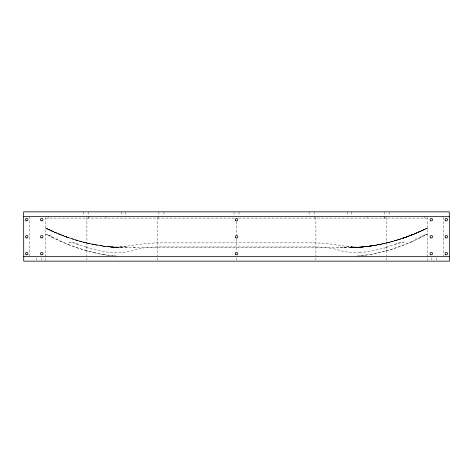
<?xml version="1.0" encoding="UTF-8"?>
<svg xmlns="http://www.w3.org/2000/svg" width="473" height="473" viewBox="0 0 473 473"><rect width="100%" height="100%" fill="white"/><g stroke="black" fill="none" stroke-linecap="round" stroke-linejoin="round"><path stroke-width="0.35" stroke-dasharray="2.37 1.77" d="M411.681 241.756L427.314 234.011L419.711 237.984M419.622 238.031C404.799 245.41 388.995 250.838 372.754 254.09A136.082 136.082 0 0 1 369.916 254.61L369.33 254.711M423.075 230.15L427.308 228.116L412.769 234.614M426.64 228.447L414.307 233.993M422.176 230.564L422.637 230.357M424.606 229.429L405.006 237.523M353.366 247.409C376.981 246.936 400.241 240.42 421.697 230.789M350.055 247.42C371.021 247.769 391.733 242.489 411.244 235.217L421.201 231.013C404.238 238.77 386.128 243.973 367.645 246.457M411.569 241.804L399.36 246.681L386.051 250.915L373.688 253.9L360.184 255.869L369.182 254.734M421.201 231.013L403.972 237.884L406.863 236.867L394.902 240.739M415.324 233.573C390.858 243.873 364.216 248.703 337.687 247.432M413.29 234.407C396.587 241.023 378.979 245.54 361.07 247.154A55.4 55.347 -4.7 0 1 357.771 247.273L348.956 246.729L325.808 243.353L313.682 242.838L156.072 242.868L146.151 243.477L118.64 247.273L107.608 246.746M411.983 234.927L402.978 238.221M420.361 236.535L427.29 234.017M416.423 237.949L415.495 238.274M403.871 242.235L403.085 242.489M398.792 239.58L394.571 240.834L399.076 239.486M387.162 247.338L386.163 247.616M386.122 247.627L371.719 251.057L360.13 252.683M387.777 242.637L390.586 241.922L386.051 243.057L390.326 241.993M382.828 243.784L383.905 243.548M379.594 244.458C367.355 247.101 354.827 247.698 342.34 247.432L132.925 247.432M379.541 244.47L362.696 247.018L351.161 247.391M372.009 245.812L368.739 246.309L373.096 245.635M354.425 247.338L365.458 246.746M126.315 246.439C106.514 248.674 86.719 243.707 68.006 237.505M121.904 246.965L115.294 247.284A55.4 55.347 4.7 0 1 111.995 247.16L101.056 245.818L115.294 247.332M364.364 246.853L359.971 247.225L351.161 246.965L359.971 247.225L351.161 247.267M360 252.688L352.267 252.617L344.527 251.642A52.574 52.568 -63.3 0 1 341.234 250.915C327.074 245.83 311.902 247.036 297.15 246.947L173.709 246.947C159.679 246.947 145.276 246.072 131.831 250.915A52.574 52.568 63.3 0 1 128.538 251.642C114.531 254.592 100.513 251.275 86.931 247.627M357.748 256.017L360 255.887L357.038 256.023M355.566 247.255L362.696 247.036L354.425 247.273L346.75 246.439M351.161 247.42L352.261 247.414M343.445 247.432L345.645 247.426M45.745 218.1L234.354 218.1M238.705 218.1L427.32 218.1M135.373 247.432L116.393 247.361M127.414 247.426L120.804 247.414M113.088 247.225L108.701 246.853L119.699 247.409M118.64 247.391L110.369 247.03L118.64 247.403C102.097 246.953 85.761 243.394 70.087 238.221M116.027 256.023L113.059 255.887L115.317 256.017M103.883 254.734L112.941 255.875M112.881 255.869L103.144 254.61A136.082 136.082 0 0 1 100.311 254.09L94.955 252.937M106.508 246.599L85.282 242.637L69.011 237.854M104.326 246.309C87.718 243.902 71.388 239.456 55.968 232.822M103.735 254.711L86.541 250.779M93.524 244.47L95.629 244.878M90.231 243.784L87.014 243.057M94.783 252.901L78.057 248.183M86.931 243.033L84.679 242.489M82.479 241.922L83.573 242.206M53.266 237.943L45.745 234.011L52.698 236.535M86.902 247.616L85.903 247.338M86.382 250.737L69.578 245.144M78.163 240.739L73.983 239.486M69.98 242.489L69.194 242.235M77.915 248.136L61.49 241.804M47.537 228.985L45.757 228.116L57.741 233.573L69.088 237.884L53.496 231.746M57.564 238.274L56.636 237.949M66.202 236.867L67.119 237.198M66.965 237.144L56.636 233.106M52.745 236.553L53.053 236.66M62.714 235.566L69.088 237.884M69.448 245.097L53.348 237.984M61.886 235.247L59.521 234.306M52.929 231.492L51.864 231.013L61.324 235.028L51.362 230.789M55.317 232.545L45.916 228.199L53.703 231.835L47.82 229.127M61.384 241.756L45.745 234.011M50.428 230.357L50.883 230.564M46.419 228.447L53.703 231.835M49.99 230.15L48.459 229.429M443.343 217.326L443.343 255.928M436.833 257.945L436.833 259.872M431.825 257.945L431.825 259.872M427.314 217.326L427.314 260.446M424.813 216.593L424.813 218.1M389.261 211.839L389.261 215.913M386.163 217.326L386.163 255.928M386.163 257.945L386.163 259.872M384.253 211.839L384.253 215.913M384.2 216.593L384.2 218.1M384.088 216.593L384.088 218.1M367.001 216.593L367.001 218.1M351.203 211.839L351.203 215.913M347.2 211.839L347.2 215.913M315.887 217.326L315.887 255.928M315.887 257.945L315.887 259.872M314.847 216.593L314.847 218.1M314.149 211.839L314.149 215.913M309.141 211.839L309.141 215.913M239.036 211.839L239.036 215.913M236.53 221.695L236.53 234.845M236.53 239.172L236.53 251.559M236.53 257.945L236.53 259.872M234.029 211.839L234.029 215.913M163.924 211.839L163.924 215.913M158.916 211.839L158.916 215.913M158.219 216.593L158.219 218.1M157.172 217.326L157.172 255.928M157.172 257.945L157.172 259.872M125.865 211.839L125.865 215.913M121.863 211.839L121.863 215.913M106.058 216.593L106.058 218.1M88.971 216.593L88.971 218.1M88.865 216.593L88.865 218.1M88.812 211.839L88.812 215.913M86.902 217.326L86.902 255.928M86.902 257.945L86.902 259.872M83.804 211.839L83.804 215.913M48.252 216.593L48.252 218.1M45.745 217.326L45.745 260.446M41.24 257.945L41.24 261.161M36.232 257.945L36.232 259.872M29.722 216.593L29.722 255.928M404.362 241.851A47.129 0.372 -19.1 0 1 401.577 242.826M401.104 242.129A42.203 0.97 -18 0 1 394.494 244.334M400.288 242.815A40.087 2.678 -16.1 0 1 386.867 246.888M71.488 242.826A47.129 0.372 19.1 0 1 68.703 241.851M78.571 244.334A42.203 0.97 18 0 1 71.955 242.129M86.198 246.888A40.087 2.678 16.1 0 1 72.771 242.815M427.149 228.199L419.362 231.835L427.149 228.199M416.423 233.106L411.244 235.217L416.423 233.106M381.752 244.015L377.43 244.878L381.752 244.015"/><path stroke-width="0.71" d="M23.65 216.593L449.35 216.593L449.35 261.161L23.715 261.161L23.65 211.839L449.285 211.839L449.285 216.593M23.715 256.656L449.35 256.656M26.092 220.731A1.253 1.253 0 0 0 27.966 219.643A1.253 1.253 0 0 0 26.092 218.561A1.253 1.253 0 0 0 26.092 220.731M26.092 254.693A1.253 1.253 0 0 0 27.966 253.605A1.253 1.253 0 0 0 26.092 252.523A1.253 1.253 0 0 0 26.092 254.693M26.092 237.842A1.253 1.253 0 0 0 27.966 236.754A1.253 1.253 0 0 0 26.092 235.672A1.253 1.253 0 0 0 26.092 237.842M445.72 237.842A1.253 1.253 0 0 0 447.6 236.754A1.253 1.253 0 0 0 445.72 235.672A1.253 1.253 0 0 0 445.72 237.842M445.72 254.693A1.253 1.253 0 0 0 447.6 253.605A1.253 1.253 0 0 0 445.72 252.523A1.253 1.253 0 0 0 445.72 254.693M445.72 220.731A1.253 1.253 0 0 0 447.6 219.643A1.253 1.253 0 0 0 445.72 218.561A1.253 1.253 0 0 0 445.72 220.731M235.808 220.666A1.253 1.253 0 0 0 237.777 219.756A1.253 1.253 0 0 0 236.003 218.508A1.253 1.253 0 0 0 235.808 220.666M235.903 254.693A1.253 1.253 0 0 0 237.783 253.605A1.253 1.253 0 0 0 235.903 252.523A1.253 1.253 0 0 0 235.903 254.693M235.903 237.842A1.253 1.253 0 0 0 237.783 236.754A1.253 1.253 0 0 0 235.903 235.672A1.253 1.253 0 0 0 235.903 237.842M41.021 237.777A1.253 1.253 0 0 0 42.984 236.867A1.253 1.253 0 0 0 41.216 235.619A1.253 1.253 0 0 0 41.021 237.777M41.021 254.628A1.253 1.253 0 0 0 42.984 253.717A1.253 1.253 0 0 0 41.216 252.47A1.253 1.253 0 0 0 41.021 254.628M41.116 220.731A1.253 1.253 0 0 0 42.99 219.643A1.253 1.253 0 0 0 41.116 218.561A1.253 1.253 0 0 0 41.116 220.731M430.601 237.777A1.253 1.253 0 0 0 432.57 236.867A1.253 1.253 0 0 0 430.797 235.619A1.253 1.253 0 0 0 430.601 237.777M430.696 254.693A1.253 1.253 0 0 0 432.576 253.605A1.253 1.253 0 0 0 430.696 252.523A1.253 1.253 0 0 0 430.696 254.693M430.696 220.731A1.253 1.253 0 0 0 432.576 219.643A1.253 1.253 0 0 0 430.696 218.561A1.253 1.253 0 0 0 430.696 220.731"/></g></svg>
